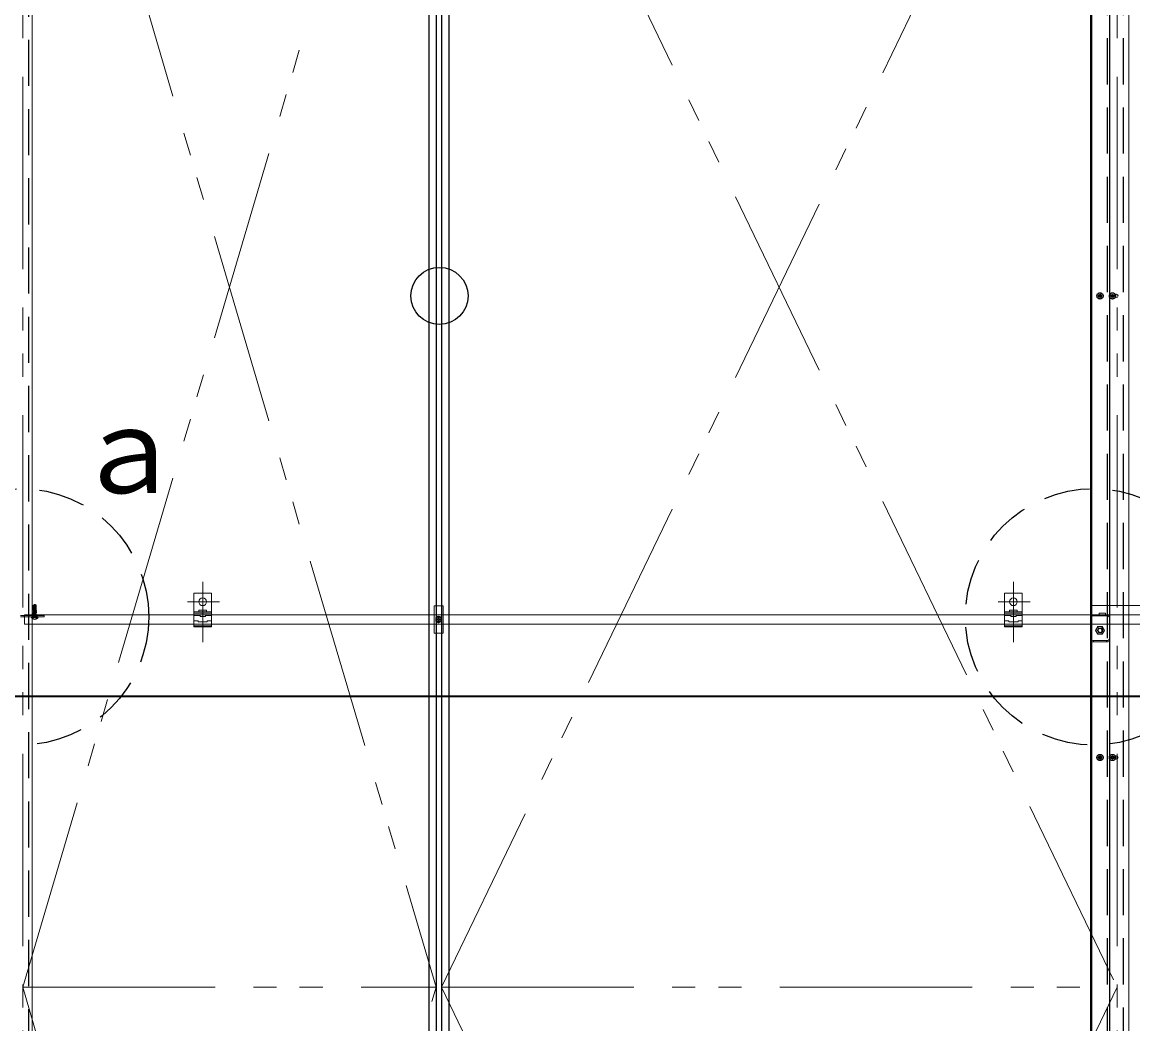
# Model space of a CAD drawing. Units: millimetres on the paper, with parts at other scales. Extents: x -195 to 195, y -135 to 132.
# Drawn here: x 17.83 to 46.7, y -70.85 to -44.81 of the extents above; entities that cross this region are included whole.
import ezdxf
from ezdxf.enums import TextEntityAlignment as Align

# ---------------------------------------------------------------- set-up
doc = ezdxf.new("R2010")
doc.units = ezdxf.units.MM
for name, pattern in [('CHAIN1', [8, 5, -1, 1, -1]), ('DASHED1', [1.8, 1.2, -0.6]), ('DOUBLE_CHAIN1', [8.8, 5, -1, 0.6, -0.6, 0.6, -1]), ('LONG_DASHED1', [7, 6, -1])]:
    doc.linetypes.add(name, pattern=pattern)
for name, color, linetype, lineweight in [('8-0_中心線', 4, 'CHAIN1', 9), ('8-1_吊り材', 7, 'Continuous', 18), ('8-2_野縁受け', 3, 'DASHED1', 18), ('8-3_野縁', 2, 'Continuous', 25), ('8-6_文字', 7, 'Continuous', 18), ('8-7_-', 6, 'Continuous', 35), ('8-A_クリップ', 7, 'Continuous', 18), ('8-B_補強金具・金具・その他', 3, 'DASHED1', 18), ('8-C_ビス・アンカーボルト・強調図形', 2, 'DASHED1', 25), ('8-D_パネル', 4, 'DOUBLE_CHAIN1', 9)]:
    doc.layers.add(name, color=color, linetype=linetype, lineweight=lineweight)
doc.styles.add('ＭＳ ゴシック', font='')
doc.styles.get('ＭＳ ゴシック').set_extended_font_data('MS Gothic')

msp = doc.modelspace()

# ---------------------------------------------------------------- linework, layer by layer
at = {"layer": '8-0_中心線'}
for p, q in [((22.519, -60.933), (22.519, -59.358)), ((43.597, -60.933), (43.597, -59.358)), ((22.12, -59.88), (22.957, -59.88)), ((43.197, -59.88), (44.035, -59.88))]:
    msp.add_line(p, q, dxfattribs=at)
at = {"layer": '8-1_吊り材'}
for p, q in [((22.749, -60.53), (22.749, -59.66)), ((43.827, -60.53), (43.827, -59.66)), ((22.749, -60.18), (22.289, -60.18)), ((22.289, -60.22), (22.749, -60.22)), ((22.289, -60.237), (22.449, -60.237)), ((22.449, -60.266), (22.589, -60.266)), ((22.589, -60.22), (22.589, -60.266)), ((22.589, -60.237), (22.749, -60.237)), ((43.827, -60.18), (43.367, -60.18)), ((43.367, -60.22), (43.827, -60.22)), ((43.367, -60.237), (43.527, -60.237)), ((43.527, -60.266), (43.667, -60.266)), ((43.667, -60.22), (43.667, -60.266)), ((43.667, -60.237), (43.827, -60.237)), ((22.289, -60.373), (22.399, -60.373)), ((22.289, -60.501), (22.749, -60.501)), ((22.289, -60.53), (22.749, -60.53)), ((22.399, -60.402), (22.399, -60.373)), ((22.399, -60.402), (22.639, -60.402)), ((22.639, -60.373), (22.639, -60.402)), ((22.639, -60.373), (22.749, -60.373)), ((43.367, -60.373), (43.477, -60.373)), ((43.367, -60.501), (43.827, -60.501)), ((43.367, -60.53), (43.827, -60.53)), ((43.477, -60.402), (43.477, -60.373)), ((43.477, -60.402), (43.717, -60.402)), ((43.717, -60.373), (43.717, -60.402)), ((43.717, -60.373), (43.827, -60.373))]:
    msp.add_line(p, q, dxfattribs=at)
at = {"layer": '8-1_吊り材', "linetype": 'DASHED1'}
for p, q in [((22.749, -60.14), (22.289, -60.14)), ((22.419, -60.1), (22.419, -60.14)), ((43.827, -60.14), (43.367, -60.14)), ((43.497, -60.1), (43.497, -60.14))]:
    msp.add_line(p, q, dxfattribs=at)
at = {"layer": '8-1_吊り材'}
for points in [[(22.289, -60.53), (22.289, -59.66), (22.749, -59.66)], [(43.367, -60.53), (43.367, -59.66), (43.827, -59.66)], [(22.589, -60.22), (22.449, -60.22), (22.449, -60.266)], [(43.667, -60.22), (43.527, -60.22), (43.527, -60.266)]]:
    msp.add_lwpolyline(points, dxfattribs=at)
at = {"layer": '8-1_吊り材', "linetype": 'DASHED1'}
for points in [[(22.419, -60.1), (22.619, -60.1), (22.619, -60.14)], [(43.497, -60.1), (43.697, -60.1), (43.697, -60.14)]]:
    msp.add_lwpolyline(points, dxfattribs=at)
at = {"layer": '8-1_吊り材'}
for centre in [(22.519, -59.88), (43.597, -59.88)]:
    msp.add_circle(centre, 0.1, dxfattribs=at)
at = {"layer": '8-2_野縁受け', "linetype": 'Continuous'}
for p, q in [((45.599, -59.98), (47.599, -59.98)), ((45.599, -59.98), (45.599, -60.22)), ((17.882, -60.22), (115.375, -60.22)), ((17.882, -60.22), (17.882, -60.46)), ((17.882, -60.46), (115.372, -60.46))]:
    msp.add_line(p, q, dxfattribs=at)
at = {"layer": '8-3_野縁'}
for p, q in [((45.599, 20.839), (45.599, -104.029)), ((46.099, 20.839), (46.099, -104.029)), ((28.396, 20.071), (28.396, -104.029)), ((28.586, 20.071), (28.586, -104.029)), ((28.726, 20.071), (28.726, -104.029))]:
    msp.add_line(p, q, dxfattribs=at)
at = {"layer": '8-3_野縁', "linetype": 'DASHED1'}
for p, q in [((18.002, -104.069), (18.002, 20.391)), ((46.039, -104.029), (46.039, 20.339)), ((46.459, -104.029), (46.459, 20.339))]:
    msp.add_line(p, q, dxfattribs=at)
at = {"layer": '8-3_野縁'}
msp.add_lwpolyline([(28.396, 20.071), (28.916, 20.071), (28.916, -104.029)], dxfattribs=at)
at = {"layer": '8-7_-'}
msp.add_line((6.172, -62.333), (188.642, -62.333), dxfattribs=at)
at = {"layer": '8-A_クリップ'}
for p, q in [((28.772, -59.988), (28.54, -59.988)), ((28.54, -59.988), (28.54, -60.692)), ((28.772, -59.988), (28.772, -60.692)), ((28.576, -60.381), (28.576, -60.298)), ((28.58, -60.291), (28.652, -60.25)), ((28.606, -60.35), (28.606, -60.33)), ((28.636, -60.33), (28.606, -60.33)), ((28.666, -60.29), (28.646, -60.29)), ((28.646, -60.32), (28.646, -60.29)), ((28.732, -60.291), (28.66, -60.25)), ((28.666, -60.32), (28.666, -60.29)), ((28.676, -60.33), (28.706, -60.33)), ((28.706, -60.35), (28.706, -60.33)), ((28.736, -60.381), (28.736, -60.298)), ((45.599, -60.304), (45.599, -60.824)), ((45.634, -60.23), (45.989, -60.23)), ((45.634, -60.23), (45.634, -60.249)), ((45.659, -60.244), (46.039, -60.244)), ((45.68, -60.244), (45.68, -60.23)), ((45.829, -60.174), (45.829, -60.23)), ((45.829, -60.174), (45.989, -60.174)), ((45.829, -60.22), (45.989, -60.22)), ((45.989, -60.244), (45.989, -60.174)), ((46.099, -60.824), (46.099, -60.304)), ((28.652, -60.429), (28.58, -60.388)), ((28.636, -60.35), (28.606, -60.35)), ((28.646, -60.36), (28.646, -60.39)), ((28.666, -60.39), (28.646, -60.39)), ((28.66, -60.429), (28.732, -60.388)), ((28.666, -60.36), (28.666, -60.39)), ((28.676, -60.35), (28.706, -60.35)), ((45.791, -60.524), (45.89, -60.524)), ((45.808, -60.524), (45.907, -60.524)), ((28.772, -60.692), (28.54, -60.692)), ((45.659, -60.884), (46.039, -60.884)), ((45.68, -60.924), (45.68, -60.884)), ((45.68, -60.924), (46.018, -60.924)), ((45.791, -60.724), (45.89, -60.724)), ((46.018, -60.884), (46.018, -60.924))]:
    msp.add_line(p, q, dxfattribs=at)
at = {"layer": '8-A_クリップ', "linetype": 'DASHED1'}
for p in [(46.018, -60.924), (46.064, -60.878)]:
    msp.add_line(p, (46.064, -60.924), dxfattribs=at)
at = {"layer": '8-A_クリップ'}
for points in [[(45.791, -60.524), (45.734, -60.624), (45.791, -60.724)], [(45.907, -60.724), (45.964, -60.624), (45.907, -60.524)], [(45.808, -60.724), (45.907, -60.724), (45.907, -60.724)]]:
    msp.add_lwpolyline(points, dxfattribs=at)
at = {"layer": '8-A_クリップ', "linetype": 'DASHED1'}
msp.add_lwpolyline([(45.634, -60.878), (45.634, -60.924), (45.68, -60.924)], dxfattribs=at)
at = {"layer": '8-A_クリップ'}
for centre, radius in [((28.656, -60.34), 0.08), ((28.656, -60.34), 0.06), ((45.849, -60.624), 0.1), ((45.849, -60.624), 0.065), ((45.849, -60.624), 0.06), ((45.849, -60.624), 0.05)]:
    msp.add_circle(centre, radius, dxfattribs=at)
for centre, radius, start, end in [((28.656, -60.34), 0.09, 147.266, 152.734), ((28.636, -60.32), 0.01, 270, 0), ((28.656, -60.34), 0.09, 87.266, 92.734), ((28.676, -60.32), 0.01, 180, 270), ((28.656, -60.34), 0.09, 27.266, 32.734), ((45.659, -60.304), 0.06, 90, 180), ((46.039, -60.304), 0.06, 0, 90), ((28.656, -60.34), 0.09, 207.266, 212.734), ((28.636, -60.36), 0.01, 0, 90), ((28.656, -60.34), 0.09, 267.266, 272.734), ((28.676, -60.36), 0.01, 90, 180), ((28.656, -60.34), 0.09, 327.266, 332.734), ((45.659, -60.824), 0.06, 180, 270), ((46.039, -60.824), 0.06, 270, 0)]:
    msp.add_arc(centre, radius, start, end, dxfattribs=at)
at = {"layer": '8-B_補強金具・金具・その他', "linetype": 'Continuous'}
for p, q in [((45.639, 20.839), (45.639, -104.029)), ((46.599, 20.839), (46.599, -104.029)), ((18.082, -104.029), (18.082, 20.271)), ((17.782, -60.24), (17.882, -60.24)), ((17.782, -60.272), (17.882, -60.272)), ((17.876, -60.272), (17.876, -60.24))]:
    msp.add_line(p, q, dxfattribs=at)
at = {"layer": '8-B_補強金具・金具・その他'}
for p, q in [((17.882, -60.24), (18.394, -60.24)), ((18.112, -60.24), (18.112, -60.272)), ((18.192, -60.24), (18.192, -60.272)), ((18.393, -60.24), (18.394, -60.24))]:
    msp.add_line(p, q, dxfattribs=at)
msp.add_lwpolyline([(18.394, -60.24), (18.394, -60.272), (17.882, -60.272)], dxfattribs=at)
at = {"layer": '8-B_補強金具・金具・その他', "linetype": 'Continuous'}
for centre in [(45.849, -51.928), (46.274, -51.928), (45.849, -63.928), (46.274, -63.928)]:
    msp.add_circle(centre, 0.045, dxfattribs=at)
at = {"layer": '8-C_ビス・アンカーボルト・強調図形', "linetype": 'Continuous'}
for p, q in [((18.115, -60.06), (18.118, -60.052)), ((18.118, -60.052), (18.118, -59.972)), ((18.123, -59.977), (18.118, -59.972)), ((18.145, -60.052), (18.118, -60.052)), ((18.143, -60.056), (18.123, -60.052)), ((18.13, -59.993), (18.13, -60.052)), ((18.136, -60.052), (18.146, -60.054)), ((18.138, -59.978), (18.139, -59.977)), ((18.143, -60.056), (18.146, -60.054)), ((18.143, -60.056), (18.145, -60.065)), ((18.145, -60.052), (18.161, -60.107)), ((18.15, -59.96), (18.152, -59.952)), ((18.154, -59.962), (18.152, -59.952)), ((18.152, -59.952), (18.159, -59.953)), ((18.153, -59.98), (18.156, -59.985)), ((18.159, -59.953), (18.154, -59.962)), ((18.17, -59.99), (18.154, -59.962)), ((18.154, -59.962), (18.176, -59.977)), ((18.156, -59.985), (18.156, -60.09)), ((18.159, -59.953), (18.186, -59.972)), ((18.17, -59.99), (18.17, -60.062)), ((18.176, -59.977), (18.186, -59.972)), ((18.176, -59.977), (18.176, -60.062)), ((18.186, -60.052), (18.18, -60.052)), ((18.18, -60.052), (18.18, -60.062)), ((18.182, -60.062), (18.182, -60.052)), ((18.186, -60.052), (18.186, -59.972)), ((18.072, -60.282), (18.232, -60.282)), ((18.072, -60.282), (18.072, -60.288)), ((18.082, -60.272), (18.222, -60.272)), ((18.11, -60.085), (18.11, -60.083)), ((18.152, -60.093), (18.11, -60.085)), ((18.11, -60.085), (18.122, -60.092)), ((18.11, -60.114), (18.11, -60.112)), ((18.194, -60.128), (18.11, -60.114)), ((18.11, -60.114), (18.122, -60.121)), ((18.11, -60.142), (18.11, -60.14)), ((18.194, -60.156), (18.11, -60.142)), ((18.11, -60.142), (18.122, -60.149)), ((18.11, -60.17), (18.11, -60.168)), ((18.192, -60.185), (18.11, -60.17)), ((18.11, -60.17), (18.122, -60.177)), ((18.11, -60.198), (18.11, -60.196)), ((18.192, -60.213), (18.11, -60.198)), ((18.11, -60.198), (18.122, -60.205)), ((18.11, -60.227), (18.11, -60.225)), ((18.192, -60.242), (18.11, -60.227)), ((18.11, -60.227), (18.122, -60.234)), ((18.11, -60.253), (18.122, -60.246)), ((18.11, -60.255), (18.11, -60.253)), ((18.125, -60.256), (18.11, -60.253)), ((18.11, -60.255), (18.111, -60.256)), ((18.113, -60.256), (18.11, -60.255)), ((18.11, -60.272), (18.116, -60.265)), ((18.187, -60.256), (18.111, -60.256)), ((18.145, -60.065), (18.115, -60.06)), ((18.115, -60.06), (18.122, -60.064)), ((18.116, -60.256), (18.116, -60.265)), ((18.188, -60.265), (18.116, -60.265)), ((18.122, -60.076), (18.122, -60.064)), ((18.151, -60.071), (18.122, -60.064)), ((18.122, -60.076), (18.154, -60.084)), ((18.122, -60.105), (18.122, -60.092)), ((18.159, -60.101), (18.122, -60.092)), ((18.122, -60.105), (18.182, -60.119)), ((18.122, -60.133), (18.122, -60.121)), ((18.182, -60.135), (18.122, -60.121)), ((18.122, -60.133), (18.182, -60.147)), ((18.182, -60.163), (18.122, -60.149)), ((18.122, -60.161), (18.122, -60.149)), ((18.122, -60.161), (18.182, -60.175)), ((18.183, -60.19), (18.122, -60.177)), ((18.122, -60.189), (18.182, -60.203)), ((18.183, -60.219), (18.122, -60.205)), ((18.122, -60.218), (18.182, -60.232)), ((18.183, -60.247), (18.122, -60.234)), ((18.122, -60.246), (18.162, -60.256)), ((18.151, -60.071), (18.145, -60.065)), ((18.148, -60.062), (18.18, -60.062)), ((18.152, -60.09), (18.154, -60.084)), ((18.152, -60.09), (18.152, -60.093)), ((18.159, -60.101), (18.152, -60.093)), ((18.174, -60.094), (18.178, -60.09)), ((18.194, -60.098), (18.174, -60.094)), ((18.174, -60.094), (18.174, -60.096)), ((18.194, -60.1), (18.174, -60.096)), ((18.177, -60.105), (18.174, -60.096)), ((18.176, -60.064), (18.175, -60.07)), ((18.192, -60.072), (18.175, -60.07)), ((18.179, -60.077), (18.175, -60.07)), ((18.176, -60.064), (18.18, -60.062)), ((18.19, -60.067), (18.176, -60.064)), ((18.182, -60.106), (18.177, -60.105)), ((18.177, -60.105), (18.177, -60.11)), ((18.179, -60.077), (18.178, -60.09)), ((18.178, -60.09), (18.182, -60.091)), ((18.182, -60.078), (18.179, -60.077)), ((18.18, -60.062), (18.182, -60.062)), ((18.19, -60.067), (18.182, -60.062)), ((18.192, -60.072), (18.182, -60.078)), ((18.182, -60.091), (18.182, -60.078)), ((18.194, -60.098), (18.182, -60.091)), ((18.194, -60.1), (18.182, -60.106)), ((18.182, -60.119), (18.182, -60.106)), ((18.194, -60.126), (18.182, -60.119)), ((18.194, -60.128), (18.182, -60.135)), ((18.182, -60.147), (18.182, -60.135)), ((18.194, -60.154), (18.182, -60.147)), ((18.194, -60.156), (18.182, -60.163)), ((18.182, -60.175), (18.182, -60.163)), ((18.193, -60.182), (18.182, -60.175)), ((18.182, -60.203), (18.182, -60.19)), ((18.193, -60.21), (18.182, -60.203)), ((18.182, -60.232), (18.182, -60.219)), ((18.193, -60.238), (18.182, -60.232)), ((18.182, -60.256), (18.182, -60.247)), ((18.192, -60.185), (18.183, -60.19)), ((18.192, -60.213), (18.183, -60.219)), ((18.192, -60.242), (18.183, -60.247)), ((18.187, -60.256), (18.188, -60.265)), ((18.194, -60.272), (18.188, -60.265)), ((18.192, -60.072), (18.19, -60.067)), ((18.192, -60.185), (18.193, -60.182)), ((18.192, -60.213), (18.193, -60.21)), ((18.192, -60.242), (18.193, -60.238)), ((18.194, -60.1), (18.194, -60.098)), ((18.194, -60.128), (18.194, -60.126)), ((18.194, -60.156), (18.194, -60.154)), ((18.232, -60.282), (18.232, -60.288))]:
    msp.add_line(p, q, dxfattribs=at)
at = {"layer": '8-C_ビス・アンカーボルト・強調図形', "linetype": 'LONG_DASHED1'}
for p, q in [((18.106, -60.319), (18.129, -60.273)), ((18.152, -60.261), (18.129, -60.273)), ((18.152, -60.261), (18.175, -60.273)), ((18.198, -60.319), (18.175, -60.273))]:
    msp.add_line(p, q, dxfattribs=at)
at = {"layer": '8-C_ビス・アンカーボルト・強調図形', "linetype": 'Continuous'}
for points in [[(18.118, -59.972), (18.145, -59.953), (18.152, -59.952)], [(18.152, -60.09), (18.11, -60.083), (18.122, -60.076)], [(18.194, -60.126), (18.11, -60.112), (18.122, -60.105)], [(18.194, -60.154), (18.11, -60.14), (18.122, -60.133)], [(18.193, -60.182), (18.11, -60.168), (18.122, -60.161)], [(18.193, -60.21), (18.11, -60.196), (18.122, -60.189)], [(18.193, -60.238), (18.11, -60.225), (18.122, -60.218)], [(18.121, -60.19), (18.122, -60.177), (18.122, -60.177)], [(18.121, -60.218), (18.122, -60.206), (18.122, -60.205)], [(18.121, -60.247), (18.122, -60.234), (18.122, -60.234)]]:
    msp.add_lwpolyline(points, dxfattribs=at)
for centre, radius in [((28.674, -51.928), 0.743), ((45.849, -51.928), 0.041), ((45.849, -51.928), 0.034), ((46.173, -51.928), 0.041), ((46.173, -51.928), 0.034), ((45.849, -63.928), 0.041), ((45.849, -63.928), 0.034), ((46.173, -63.928), 0.041), ((46.173, -63.928), 0.034)]:
    msp.add_circle(centre, radius, dxfattribs=at)
at = {"layer": '8-C_ビス・アンカーボルト・強調図形'}
for centre, radius in [((45.849, -51.928), 0.08), ((46.173, -51.928), 0.08), ((17.782, -60.272), 3.333), ((45.681, -60.272), 3.333), ((45.849, -63.928), 0.08), ((46.173, -63.928), 0.08)]:
    msp.add_circle(centre, radius, dxfattribs=at)
at = {"layer": '8-C_ビス・アンカーボルト・強調図形', "linetype": 'Continuous'}
for centre, radius, start, end in [((45.812, -51.872), 0.067, 274.2468, 303.6215), ((45.807, -51.963), 0.0547, 39.9399, 76.1287), ((45.886, -51.984), 0.067, 94.2467, 123.6215), ((45.891, -51.893), 0.0547, 219.9398, 256.1286), ((46.136, -51.984), 0.067, 56.3785, 85.7533), ((46.131, -51.893), 0.0547, 283.8714, 320.0602), ((46.215, -51.963), 0.0547, 103.8713, 140.0601), ((46.21, -51.872), 0.067, 236.3785, 265.7532), ((18.131, -59.968), 0.0119, 227.1543, 305), ((18.108, -59.993), 0.022, 0, 47.1543), ((18.148, -59.993), 0.0184, 125, 180), ((18.124, -59.955), 0.0269, 305, 347.5), ((18.145, -59.984), 0.0096, 30, 125), ((18.176, -59.966), 0.0269, 167.5, 210), ((18.082, -60.282), 0.01, 90, 180), ((18.096, -60.288), 0.024, 180, 238.1092), ((18.152, -60.198), 0.13, 238.1092, 301.8908), ((18.171, -60.097), 0.015, 226.4554, 293.9207), ((18.208, -60.288), 0.024, 301.8908, 0), ((18.222, -60.282), 0.01, 0, 90), ((45.812, -63.872), 0.067, 274.2468, 303.6215), ((45.807, -63.963), 0.0547, 39.9399, 76.1287), ((45.886, -63.984), 0.067, 94.2467, 123.6215), ((45.891, -63.893), 0.0547, 219.9398, 256.1286), ((46.136, -63.984), 0.067, 56.3785, 85.7533), ((46.131, -63.893), 0.0547, 283.8714, 320.0602), ((46.215, -63.963), 0.0547, 103.8713, 140.0601), ((46.21, -63.872), 0.067, 236.3785, 265.7532)]:
    msp.add_arc(centre, radius, start, end, dxfattribs=at)
at = {"layer": '8-D_パネル'}
for p, q in [((17.839, -104.029), (17.839, 20.5)), ((28.586, 20.5), (28.586, -104.029)), ((28.726, 20.5), (28.726, -104.029)), ((17.839, -33.5), (28.586, -69.9)), ((17.839, -69.9), (28.586, -33.5)), ((28.726, -33.5), (46.292, -69.9)), ((28.726, -69.9), (46.292, -33.5)), ((17.839, -69.9), (28.586, -69.9)), ((17.839, -69.9), (27.916, -104.029)), ((18.509, -104.029), (28.586, -69.9)), ((28.726, -69.9), (46.292, -69.9)), ((28.726, -69.9), (45.197, -104.029)), ((29.822, -104.029), (46.292, -69.9))]:
    msp.add_line(p, q, dxfattribs=at)
msp.add_lwpolyline([(46.292, -104.029), (46.292, 20.5), (28.726, 20.5), (46.292, 2.9)], dxfattribs=at)

# ---------------------------------------------------------------- texts
at = {"layer": '8-6_文字', "style": 'ＭＳ ゴシック'}
msp.add_text('ａ', height=2.199, dxfattribs=at).set_placement((19.086, -57.715), align=Align.BOTTOM_LEFT)

doc.saveas('drawing.dxf')
